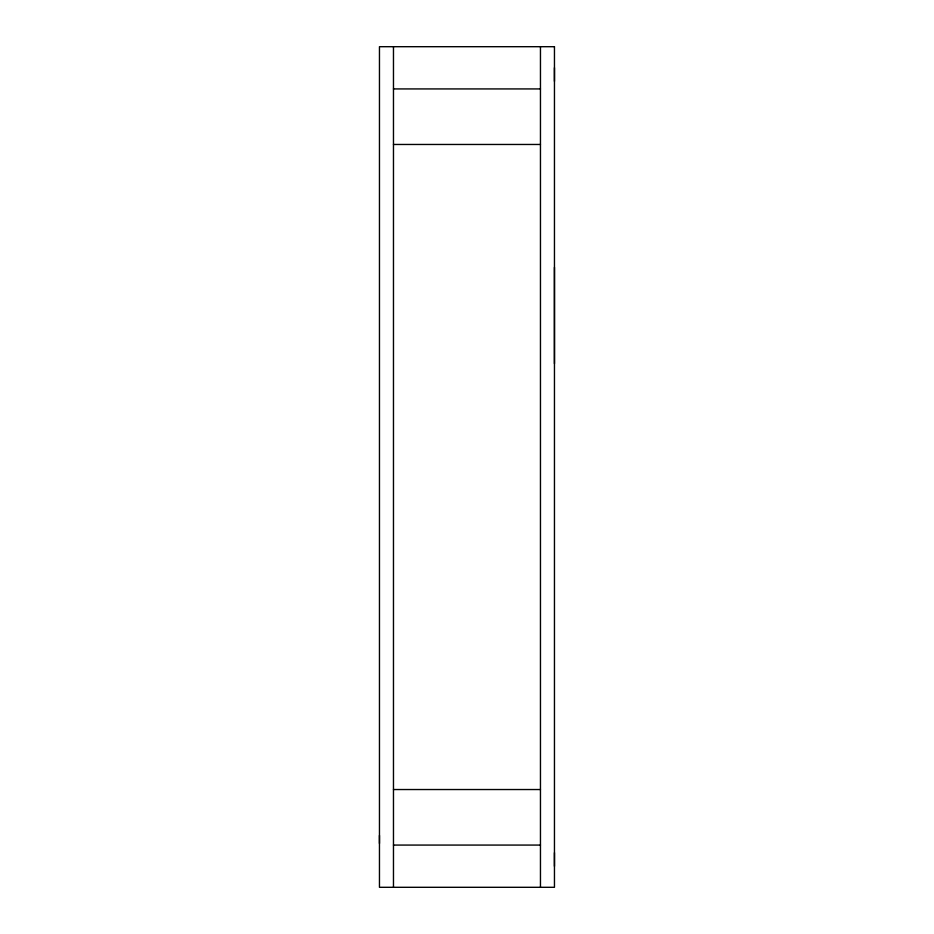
<?xml version="1.0" encoding="UTF-8"?>
<svg xmlns="http://www.w3.org/2000/svg" width="934" height="934" viewBox="0 0 934 934"><rect width="100%" height="100%" fill="white"/><g stroke="black" fill="none" stroke-linecap="round" stroke-linejoin="round"><path stroke-width="1.4" d="M379.461 843.472L379.461 835.428M554.457 866.285L554.457 852.684M554.457 81.316L554.457 67.715M393.471 88.928L540.459 88.928M393.471 144.466L540.459 144.466M393.471 789.534L540.459 789.534M393.471 845.072L540.459 845.072M554.457 267.358L554.457 363.653M540.459 46.7L540.459 887.3M393.471 46.7L393.471 887.3M554.457 46.7L379.461 46.7L379.461 887.3L554.457 887.3L554.457 46.7"/></g></svg>
